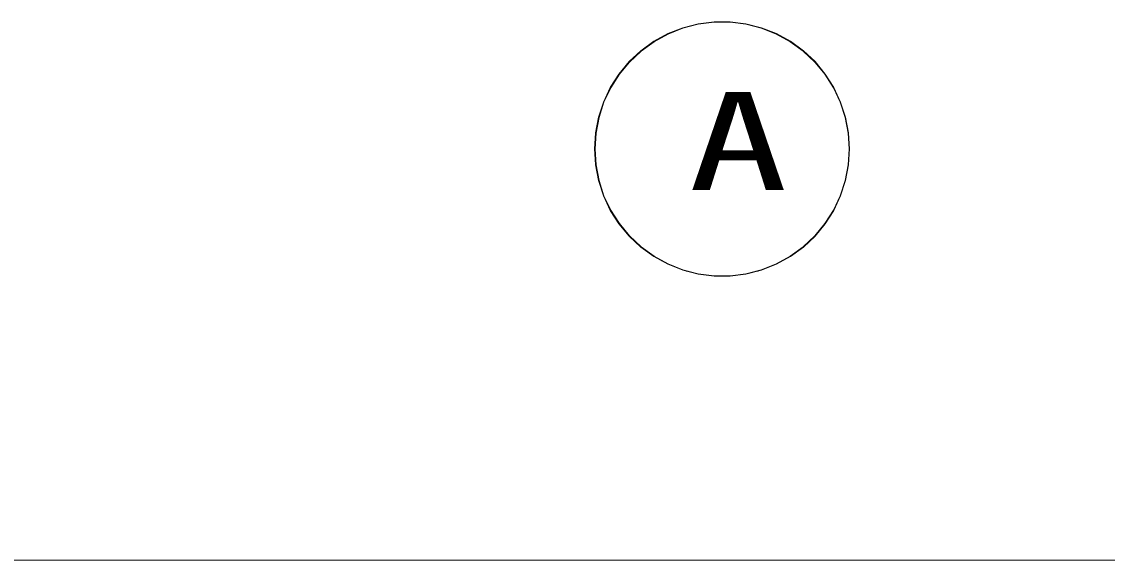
# Model space of a CAD drawing. Units: millimetres on the paper. Extents: x -305 to 305, y -152 to 152.
# Drawn here: x -228.77 to -207.45, y -59.65 to -49.06 of the extents above; entities that cross this region are included whole.
import ezdxf
from ezdxf.enums import TextEntityAlignment as Align

# ---------------------------------------------------------------- set-up
doc = ezdxf.new("R2010")
doc.units = ezdxf.units.MM
doc.layers.add('0-0_PV', color=7, linetype='Continuous', lineweight=9)
doc.styles.add('ＭＳ ゴシック', font='')
doc.styles.get('ＭＳ ゴシック').set_extended_font_data('MS Gothic')

msp = doc.modelspace()

# ---------------------------------------------------------------- linework, layer by layer
at = {"layer": '0-0_PV'}
for p, q in [((-214.855, -49.063), (-215.17, -49.063)), ((-216.359, -49.463), (-216.376, -49.463)), ((-215.968, -49.263), (-215.995, -49.263)), ((-214.031, -49.263), (-214.058, -49.263)), ((-213.65, -49.463), (-213.667, -49.463)), ((-216.627, -49.663), (-216.642, -49.663)), ((-213.384, -49.663), (-213.398, -49.663)), ((-216.838, -49.863), (-216.851, -49.863)), ((-213.174, -49.863), (-213.187, -49.863)), ((-217.004, -50.063), (-217.016, -50.063)), ((-213.009, -50.063), (-213.022, -50.063)), ((-217.137, -50.263), (-217.149, -50.263)), ((-212.877, -50.263), (-212.889, -50.263)), ((-217.247, -50.463), (-217.258, -50.463)), ((-212.767, -50.463), (-212.778, -50.463)), ((-217.339, -50.663), (-217.349, -50.663)), ((-212.676, -50.663), (-212.687, -50.663)), ((-217.404, -50.863), (-217.414, -50.863)), ((-212.611, -50.863), (-212.622, -50.863)), ((-217.452, -51.063), (-217.462, -51.063)), ((-212.563, -51.063), (-212.573, -51.063)), ((-217.489, -51.263), (-217.499, -51.263)), ((-212.527, -51.263), (-212.537, -51.263)), ((-217.508, -51.563), (-217.518, -51.563)), ((-217.501, -51.463), (-217.511, -51.463)), ((-212.514, -51.463), (-212.524, -51.463)), ((-212.508, -51.563), (-212.518, -51.563)), ((-217.495, -51.763), (-217.505, -51.763)), ((-212.52, -51.763), (-212.53, -51.763)), ((-217.471, -51.963), (-217.482, -51.963)), ((-212.544, -51.963), (-212.554, -51.963)), ((-217.433, -52.163), (-217.443, -52.163)), ((-212.582, -52.163), (-212.592, -52.163)), ((-217.371, -52.363), (-217.382, -52.363)), ((-212.644, -52.363), (-212.654, -52.363)), ((-217.294, -52.563), (-217.305, -52.563)), ((-212.72, -52.563), (-212.731, -52.563)), ((-217.2, -52.763), (-217.211, -52.763)), ((-212.814, -52.763), (-212.825, -52.763)), ((-217.073, -52.963), (-217.085, -52.963)), ((-212.94, -52.963), (-212.952, -52.963)), ((-216.921, -53.163), (-216.934, -53.163)), ((-213.092, -53.163), (-213.105, -53.163)), ((-216.733, -53.363), (-216.748, -53.363)), ((-213.277, -53.363), (-213.292, -53.363)), ((-216.496, -53.563), (-216.513, -53.563)), ((-213.512, -53.563), (-213.529, -53.563)), ((-216.18, -53.763), (-216.2, -53.763)), ((-213.825, -53.763), (-213.846, -53.763)), ((-215.678, -53.963), (-215.718, -53.963)), ((-214.307, -53.963), (-214.348, -53.963)), ((-262.482, -59.645), (-17.482, -59.645))]:
    msp.add_line(p, q, dxfattribs=at)
for points in [[(-212.508, -51.563), (-212.527, -51.249), (-212.586, -50.94), (-212.684, -50.641), (-212.818, -50.356), (-212.986, -50.091), (-213.187, -49.848), (-213.416, -49.633), (-213.67, -49.448), (-213.946, -49.296), (-214.239, -49.181), (-214.543, -49.102), (-214.855, -49.063), (-215.17, -49.063), (-215.482, -49.102), (-215.787, -49.181), (-216.079, -49.296), (-216.355, -49.448), (-216.609, -49.633), (-216.839, -49.848), (-217.039, -50.091), (-217.208, -50.356), (-217.342, -50.641), (-217.439, -50.94), (-217.498, -51.249), (-217.518, -51.563), (-217.508, -51.563), (-217.488, -51.25), (-217.429, -50.942), (-217.333, -50.644), (-217.199, -50.361), (-217.031, -50.096), (-216.832, -49.855), (-216.603, -49.641), (-216.35, -49.456), (-216.075, -49.305), (-215.784, -49.19), (-215.48, -49.112), (-215.169, -49.073), (-214.856, -49.073)], [(-214.856, -49.073), (-214.545, -49.112), (-214.242, -49.19), (-213.95, -49.305), (-213.676, -49.456), (-213.422, -49.641), (-213.194, -49.855), (-212.994, -50.096), (-212.826, -50.361), (-212.693, -50.644), (-212.596, -50.942), (-212.537, -51.25), (-212.518, -51.563), (-212.508, -51.563)], [(-217.518, -51.563), (-217.498, -51.877), (-217.439, -52.186), (-217.342, -52.485), (-217.208, -52.77), (-217.039, -53.035), (-216.839, -53.278), (-216.609, -53.493), (-216.355, -53.678), (-216.079, -53.83), (-215.787, -53.945), (-215.482, -54.024), (-215.17, -54.063), (-214.855, -54.063), (-214.543, -54.024), (-214.239, -53.945), (-213.946, -53.83), (-213.67, -53.678), (-213.416, -53.493), (-213.187, -53.278), (-212.986, -53.035), (-212.818, -52.77), (-212.684, -52.485), (-212.586, -52.186), (-212.527, -51.877), (-212.508, -51.563), (-212.518, -51.563), (-212.537, -51.876), (-212.596, -52.183), (-212.693, -52.481), (-212.826, -52.765), (-212.994, -53.029), (-213.194, -53.271), (-213.422, -53.485), (-213.676, -53.67), (-213.95, -53.82), (-214.242, -53.936), (-214.545, -54.014), (-214.856, -54.053), (-215.169, -54.053)], [(-215.169, -54.053), (-215.48, -54.014), (-215.784, -53.936), (-216.075, -53.82), (-216.35, -53.67), (-216.603, -53.485), (-216.832, -53.271), (-217.031, -53.029), (-217.199, -52.765), (-217.333, -52.481), (-217.429, -52.183), (-217.488, -51.876), (-217.508, -51.563), (-217.518, -51.563)]]:
    msp.add_lwpolyline(points, dxfattribs=at)

# ---------------------------------------------------------------- texts
at = {"layer": '0-0_PV', "style": 'ＭＳ ゴシック', "width": 1.5}
msp.add_text('A', height=1.921, dxfattribs=at).set_placement((-215.679, -52.944), align=Align.BOTTOM_LEFT)

doc.saveas('drawing.dxf')
